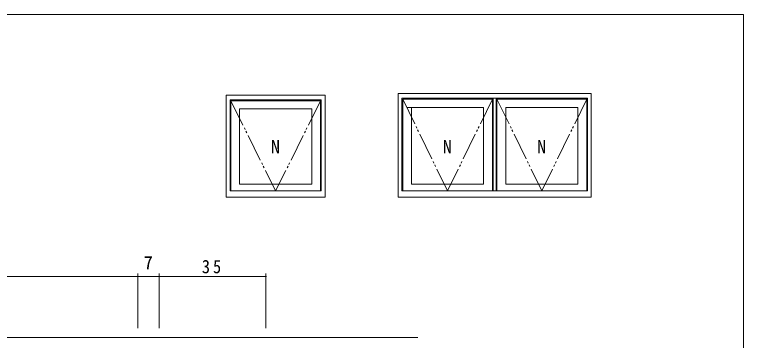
# Model space of a CAD drawing. Units: millimetres on the paper. Extents: x -420 to 373, y -297 to 267.
# Drawn here: x 112.7 to 352.3, y 157.4 to 264.4 of the extents above; entities that cross this region are included whole.
import ezdxf
from ezdxf.enums import TextEntityAlignment as Align

# ---------------------------------------------------------------- set-up
doc = ezdxf.new("R2010")
doc.units = ezdxf.units.MM
doc.linetypes.add('DOUBLE_CHAIN2', pattern=[12.8, 9, -1, 0.6, -0.6, 0.6, -1])
for name, color, linetype, lineweight in [('0-1_YKK_ZWAK', 7, 'Continuous', 9), ('0-4_YKK_12', 2, 'Continuous', 9), ('0-6_YKK_D', 6, 'Continuous', 9), ('0-7_YKK_A1', 4, 'Continuous', 9)]:
    doc.layers.add(name, color=color, linetype=linetype, lineweight=lineweight)
doc.styles.add('ＭＳ ゴシック', font='')
doc.styles.get('ＭＳ ゴシック').set_extended_font_data('MS Gothic')

msp = doc.modelspace()

# ---------------------------------------------------------------- linework, layer by layer
at = {"layer": '0-1_YKK_ZWAK'}
for q in [(-417.7, 264.425), (352.3, -260.575)]:
    msp.add_line((352.3, 264.425), q, dxfattribs=at)
at = {"layer": '0-4_YKK_12'}
msp.add_line((-36.7, 158.37), (245.3, 158.37), dxfattribs=at)
at = {"layer": '0-6_YKK_D'}
for p, q in [((55.3, 178.37), (153.3, 178.37)), ((153.3, 161.37), (153.3, 179.37)), ((153.3, 161.37), (153.3, 179.37)), ((153.3, 178.37), (160.3, 178.37)), ((160.3, 161.37), (160.3, 179.37)), ((160.3, 161.37), (160.3, 179.37)), ((160.3, 178.37), (195.3, 178.37)), ((195.3, 161.37), (195.3, 179.37))]:
    msp.add_line(p, q, dxfattribs=at)
for centre, start, end in [((153.3, 178.37), 0, 180), ((153.3, 178.37), 0, 180), ((153.3, 178.37), 180, 0), ((153.3, 178.37), 180, 0), ((160.3, 178.37), 0, 180), ((160.3, 178.37), 0, 180), ((160.3, 178.37), 180, 0), ((160.3, 178.37), 180, 0), ((195.3, 178.37), 0, 180), ((195.3, 178.37), 180, 0)]:
    msp.add_arc(centre, 0.106, start, end, dxfattribs=at)
at = {"layer": '0-7_YKK_A1'}
for p, q in [((214.802, 204.467), (214.802, 237.967)), ((183.552, 206.467), (183.552, 236.467)), ((183.552, 236.467), (213.552, 236.467)), ((183.802, 206.467), (183.802, 236.117)), ((183.802, 236.117), (198.552, 236.117)), ((198.552, 236.117), (213.302, 236.117)), ((213.302, 206.467), (213.302, 236.117)), ((213.552, 206.467), (213.552, 236.467)), ((301.05, 236.967), (240.05, 236.967)), ((240.05, 206.467), (240.05, 236.967)), ((240.3, 236.617), (269.8, 236.617)), ((240.3, 206.467), (240.3, 236.617)), ((240.3, 236.617), (254.775, 236.617)), ((269.8, 206.467), (269.8, 236.617)), ((270.05, 206.467), (270.05, 236.967)), ((271.05, 206.467), (271.05, 236.967)), ((285.775, 236.617), (271.3, 236.617)), ((271.3, 206.467), (271.3, 236.617)), ((300.8, 236.617), (271.3, 236.617)), ((300.8, 206.467), (300.8, 236.617)), ((301.05, 206.467), (301.05, 236.967)), ((186.702, 208.717), (186.702, 233.417)), ((186.702, 233.417), (198.552, 233.417)), ((198.552, 233.417), (210.402, 233.417)), ((210.402, 208.717), (210.402, 233.417)), ((241.621, 233.917), (266.9, 233.917)), ((243.2, 208.717), (243.2, 233.917)), ((243.2, 233.917), (254.775, 233.917)), ((266.9, 208.717), (266.9, 233.917)), ((285.775, 233.917), (274.2, 233.917)), ((274.2, 208.717), (274.2, 233.917)), ((297.9, 233.917), (274.2, 233.917)), ((297.9, 208.717), (297.9, 233.917)), ((186.702, 208.717), (210.402, 208.717)), ((243.2, 208.717), (266.9, 208.717)), ((297.9, 208.717), (274.2, 208.717)), ((183.552, 206.467), (213.552, 206.467)), ((301.05, 206.467), (240.05, 206.467)), ((182.302, 204.467), (214.802, 204.467)), ((238.8, 204.467), (269.8, 204.467)), ((302.3, 204.467), (269.8, 204.467))]:
    msp.add_line(p, q, dxfattribs=at)
at = {"layer": '0-7_YKK_A1', "linetype": 'DOUBLE_CHAIN2'}
for p, q in [((183.802, 236.117), (198.552, 206.467)), ((213.302, 236.117), (198.552, 206.467)), ((240.3, 236.617), (255.05, 206.467)), ((269.8, 236.617), (255.05, 206.467)), ((271.3, 236.617), (286.05, 206.467)), ((300.8, 236.617), (286.05, 206.467))]:
    msp.add_line(p, q, dxfattribs=at)
at = {"layer": '0-7_YKK_A1'}
for points in [[(182.302, 204.467), (182.302, 237.967), (214.802, 237.967)], [(238.8, 204.467), (238.8, 238.467), (269.8, 238.467)], [(302.3, 204.467), (302.3, 238.467), (269.8, 238.467)]]:
    msp.add_lwpolyline(points, dxfattribs=at)

# ---------------------------------------------------------------- texts
at = {"layer": '0-6_YKK_D', "color": 3, "style": 'ＭＳ ゴシック'}
msp.add_text('7', height=4.399, dxfattribs=at).set_placement((155.2, 179.37), align=Align.BOTTOM_LEFT)
at = {"layer": '0-6_YKK_D', "color": 3, "insert": (174.28, 179.37), "char_height": 4.399, "attachment_point": 7, "style": 'ＭＳ ゴシック'}
msp.add_mtext('\\T1.36;\\W0.9;35', dxfattribs=at)
at = {"layer": '0-7_YKK_A1', "color": 3, "style": 'ＭＳ ゴシック'}
for p in [(196.978, 217.524), (253.476, 217.524), (284.476, 217.524)]:
    msp.add_text('N', height=4.399, dxfattribs=at).set_placement(p, align=Align.BOTTOM_LEFT)

doc.saveas('drawing.dxf')
